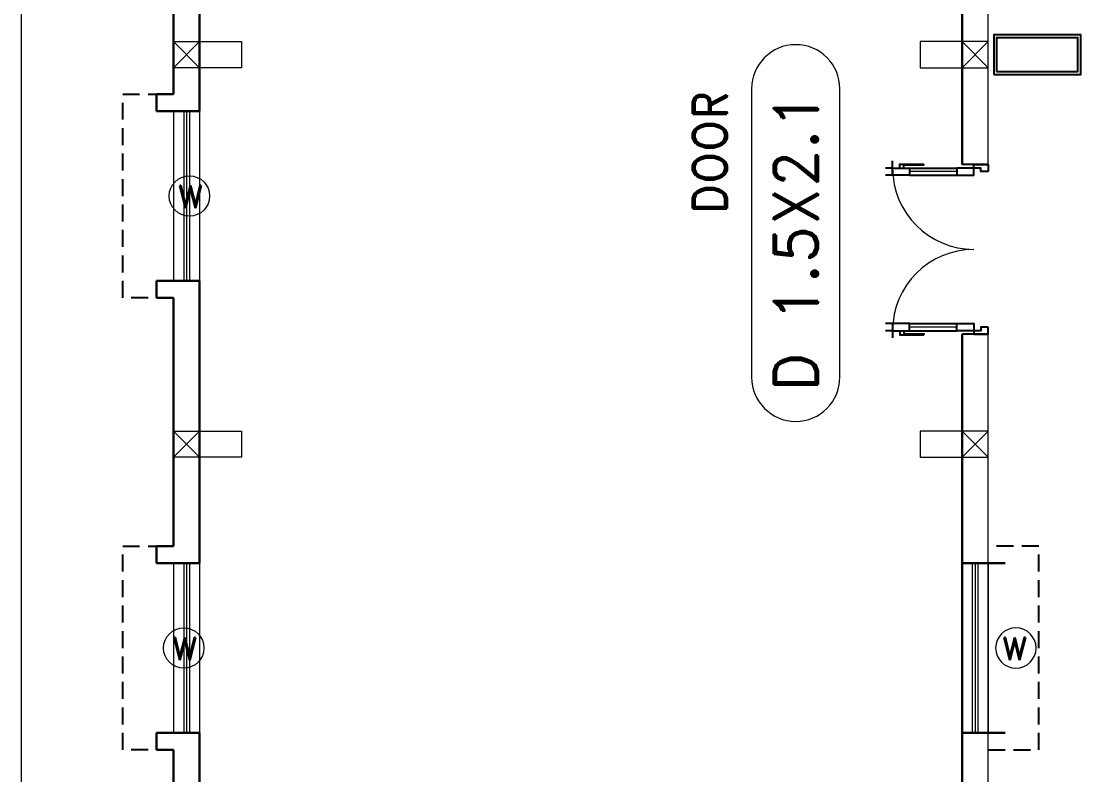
# Model space of a CAD drawing. Header units: inches. Extents: x -605 to 2991212, y -2872845 to 0.
# Drawn here: x 2447588 to 2456956, y -2724203 to -2717544 of the extents above; entities that cross this region are included whole.
import ezdxf

# ---------------------------------------------------------------- set-up
doc = ezdxf.new("R2010")
doc.units = ezdxf.units.IN
doc.header["$LTSCALE"] = 600
doc.header["$MEASUREMENT"] = 0
doc.linetypes.add('DASHED2', pattern=[0.375, 0.25, -0.125])
for name, color, linetype, lineweight in [('DIM', 251, 'Continuous', 0), ('NETMANH', 44, 'Continuous', 0), ('PV_TEXT_ROMAND', 1, 'Continuous', 0), ('PV_TEXT_ROMANS', 7, 'Continuous', 0), ('rRCC 2', 40, 'Continuous', 15), ('TEXT', 7, 'Continuous', 0), ('WALLS', 7, 'Continuous', 30)]:
    doc.layers.add(name, color=color, linetype=linetype, lineweight=lineweight)
doc.layers.add('SnT-ROAD', color=25, linetype='Continuous')
doc.layers.add('window', color=7, linetype='Continuous', lineweight=15, true_color=0x735461)
doc.styles.add('DIM', font='geniso.shx', dxfattribs={"width": 0.85})
doc.styles.add('PV_ROMAND', font='romand.shx')
doc.dimstyles.new('ST-100', dxfattribs={"dimscale": 100, "dimtxt": 2.5, "dimasz": 2, "dimexe": 0.18, "dimexo": 0.0625, "dimgap": 0.2, "dimtad": 0, "dimdec": 0, "dimzin": 0, "dimdsep": 46, "dimtxsty": 'DIM', "dimblk": 'OPEN90', "dimcen": 0.09, "dimclrd": 256, "dimclrt": 7, "dimadec": 0, "dimazin": 0, "dimtfac": 1, "dimtdec": 0, "dimtofl": 0, "dimtmove": 0, "dimatfit": 3, "dimldrblk": 'OPEN90', "dimfxl": 1, "dimtolj": 1, "dimtzin": 0, "dimlwd": -1, "dimarcsym": 0})

# ---------------------------------------------------------------- blocks, each defined once
blk = doc.blocks.new('_Open90')
at = {"color": 0, "linetype": 'ByBlock', "lineweight": -2}
for p, q in [((-0.5, 0.5), (0, 0)), ((0, 0), (-1, 0)), ((0, 0), (-0.5, -0.5))]:
    blk.add_line(p, q, dxfattribs=at)
blk = doc.blocks.new('*D2278')
at = {"layer": 'Defpoints', "color": 0, "linetype": 'ByBlock'}
for p in [(2611806, -2241094.8), (2613003.2, -2241094.8), (2613003.2, -2328514.8)]:
    blk.add_point(p, dxfattribs=at)
at = {"layer": 'DIM', "color": 0, "lineweight": -2}
for p, q in [((2612006, -2241094.8), (2611806, -2241094.8)), ((2612006, -2328514.8), (2611806, -2328514.8))]:
    blk.add_line(p, q, dxfattribs=at)
at = {"layer": 'DIM'}
for p, q in [((2611806, -2241294.8), (2611806, -2284363.9)), ((2611806, -2328314.8), (2611806, -2285245.6))]:
    blk.add_line(p, q, dxfattribs=at)
at = {"layer": 'DIM', "linetype": 'ByBlock', "xscale": 200, "yscale": 200, "zscale": 200}
for p, rotation in [((2611806, -2241094.8), 90), ((2611806, -2328514.8), 270)]:
    blk.add_blockref('_Open90', p, dxfattribs=dict(at, rotation=rotation))
at = {"layer": 'DIM', "color": 7, "linetype": 'ByBlock', "insert": (2611806, -2284804.8), "char_height": 300, "attachment_point": 5, "rotation": 90, "style": 'DIM'}
blk.add_mtext('\\A1;87420', dxfattribs=at)
blk = doc.blocks.new('sdfvgfdd')
at = {"layer": 'TEXT'}
blk.add_circle((2432365.2, -2352024.6), 178.8, dxfattribs=at)
at = {"layer": 'TEXT', "insert": (2432263.3, -2351931.7), "char_height": 200, "attachment_point": 1, "style": 'PV_ROMAND'}
blk.add_mtext('W', dxfattribs=at)
blk = doc.blocks.new('mb-di2-1200')
for p, q in [((25, 675), (-25, 675)), ((25, 675), (25, 725)), ((75, 675), (75, 725)), ((1125, 675), (1125, 725)), ((1175, 675), (1175, 725)), ((1175, 675), (1225, 675)), ((25, 624.1), (25, 595.9)), ((1175, 624.1), (1175, 595.9)), ((75, 555), (75, 220)), ((1125, 555), (1125, 220))]:
    blk.add_line(p, q)
for points in [[(25, 555), (75, 555), (75, 675), (25, 675), (25, 555)], [(1175, 555), (1125, 555), (1125, 675), (1175, 675), (1175, 555)], [(25, 624.1), (-3.3, 624.1), (-3.3, 454.5)], [(1175, 624.1), (1203.3, 624.1), (1203.3, 454.5)], [(25, 595.9), (2.4, 595.9), (2.4, 454.5), (-3.3, 454.5)], [(25, 577.9), (25, 220)], [(1175, 595.9), (1197.6, 595.9), (1197.6, 454.5), (1203.3, 454.5)], [(1175, 577.9), (1175, 220)], [(25, 220), (75, 220), (75, 100), (25, 100), (25, 220)], [(1175, 220), (1125, 220), (1125, 100), (1175, 100), (1175, 220)]]:
    blk.add_lwpolyline(points)
for points in [[(50, 0), (50, 50), (25, 50), (25, 100), (0, 100), (0, 0)], [(1150, 0), (1150, 50), (1175, 50), (1175, 100), (1200, 100), (1200, 0)]]:
    blk.add_lwpolyline(points, close=True)
at = {"layer": 'NETMANH', "linetype": 'Continuous'}
for p, q in [((50, 220), (50, 555)), ((1150, 220), (1150, 555))]:
    blk.add_line(p, q, dxfattribs=at)
for centre, start, end in [((25, 100), 0, 90), ((1175, 100), 90, 180)]:
    blk.add_arc(centre, 575, start, end, dxfattribs=at)
blk = doc.blocks.new('GGG')
at = {"color": 7, "linetype": 'DASHED2'}
for p, q in [((2612703.2, -2248949), (2612703.2, -2247148.8)), ((2612703.2, -2247148.8), (2613153.2, -2247148.8)), ((2613153.2, -2248949), (2612703.2, -2248949)), ((2612703.2, -2252943), (2612703.2, -2251142.8)), ((2612703.2, -2251142.8), (2613153.2, -2251142.8)), ((2620803.2, -2251142.8), (2620353.2, -2251142.8)), ((2620803.2, -2252943), (2620803.2, -2251142.8)), ((2613153.2, -2252943), (2612703.2, -2252943)), ((2620353.2, -2252943), (2620803.2, -2252943))]:
    blk.add_line(p, q, dxfattribs=at)
at = {"color": 3, "linetype": 'ByBlock'}
blk.add_lwpolyline([(2620403.2, -2246974.8), (2621173.2, -2246974.8), (2621173.2, -2246624.8), (2620403.2, -2246624.8)], close=True, dxfattribs=at)
at = {"color": 2, "linetype": 'ByBlock'}
blk.add_lwpolyline([(2620428.2, -2246949.8), (2621148.2, -2246949.8), (2621148.2, -2246649.8), (2620428.2, -2246649.8)], close=True, dxfattribs=at)
at = {"color": 1, "linetype": 'ByBlock'}
for points in [[(2620353.2, -2247770.3), (2620123.2, -2247770.3)], [(2620353.2, -2249270.3), (2620123.2, -2249270.3)]]:
    blk.add_lwpolyline(points, dxfattribs=at)
at = {"layer": 'PV_TEXT_ROMAND', "color": 0}
blk.add_lwpolyline([(2619043.4, -2247101.4, 1), (2618263.4, -2247101.4), (2618263.4, -2249650.3, 1), (2619043.4, -2249650.3)], format="xyb", close=True, dxfattribs=at)
at = {"layer": 'rRCC 2', "color": 6}
for p, q in [((2613153.2, -2246684.8), (2613383.2, -2246914.8)), ((2613153.2, -2246914.8), (2613383.2, -2246684.8)), ((2620353.2, -2246684.8), (2620123.2, -2246914.8)), ((2620353.2, -2246914.8), (2620123.2, -2246684.8)), ((2613153.2, -2250125.8), (2613383.2, -2250355.8)), ((2613153.2, -2250355.8), (2613383.2, -2250125.8)), ((2620353.2, -2250125.8), (2620123.2, -2250355.8)), ((2620353.2, -2250355.8), (2620123.2, -2250125.8))]:
    blk.add_line(p, q, dxfattribs=at)
for points in [[(2613153.2, -2246914.8), (2613153.2, -2246684.8), (2613753.2, -2246684.8), (2613753.2, -2246914.8)], [(2613153.2, -2246684.8), (2613383.2, -2246684.8), (2613383.2, -2246914.8), (2613153.2, -2246914.8)], [(2620353.2, -2246914.8), (2620353.2, -2246684.8), (2619753.2, -2246684.8), (2619753.2, -2246914.8)], [(2620353.2, -2246684.8), (2620123.2, -2246684.8), (2620123.2, -2246914.8), (2620353.2, -2246914.8)], [(2613153.2, -2250355.8), (2613153.2, -2250125.8), (2613753.2, -2250125.8), (2613753.2, -2250355.8)], [(2613153.2, -2250125.8), (2613383.2, -2250125.8), (2613383.2, -2250355.8), (2613153.2, -2250355.8)], [(2620353.2, -2250355.8), (2620353.2, -2250125.8), (2619753.2, -2250125.8), (2619753.2, -2250355.8)], [(2620353.2, -2250125.8), (2620123.2, -2250125.8), (2620123.2, -2250355.8), (2620353.2, -2250355.8)]]:
    blk.add_lwpolyline(points, close=True, dxfattribs=at)
at = {"layer": 'WALLS', "linetype": 'ByBlock'}
for p, q in [((2620123.2, -2247770.3), (2620123.2, -2241474.8)), ((2613383.2, -2244804.8), (2613383.2, -2247298.8)), ((2613153.2, -2244955), (2613153.2, -2247148.8)), ((2613003.2, -2247298.8), (2613003.2, -2247148.8)), ((2613003.2, -2247148.8), (2613153.2, -2247148.8)), ((2613153.2, -2247298.8), (2613003.2, -2247298.8)), ((2613153.2, -2247298.8), (2613383.2, -2247298.8)), ((2613153.2, -2247298.8), (2613383.2, -2247298.8)), ((2613153.2, -2248798.8), (2613003.2, -2248799)), ((2613003.2, -2248799), (2613003.2, -2248949)), ((2613153.2, -2248798.8), (2613383.2, -2248798.8)), ((2613383.2, -2248798.8), (2613383.2, -2251292.8)), ((2613003.2, -2248949), (2613153.2, -2248949)), ((2613153.2, -2248949), (2613153.2, -2251142.8)), ((2620123.2, -2268690.3), (2620123.2, -2249270.3)), ((2613003.2, -2251292.8), (2613003.2, -2251142.8)), ((2613003.2, -2251142.8), (2613153.2, -2251142.8)), ((2613153.2, -2251292.8), (2613003.2, -2251292.8)), ((2613153.2, -2251292.8), (2613383.2, -2251292.8)), ((2613153.2, -2251292.8), (2613383.2, -2251292.8)), ((2620353.2, -2251292.8), (2620123.2, -2251292.8)), ((2620353.2, -2251292.8), (2620123.2, -2251292.8)), ((2620353.2, -2251292.8), (2620503.2, -2251292.8)), ((2613153.2, -2252792.8), (2613003.2, -2252793)), ((2613003.2, -2252793), (2613003.2, -2252943)), ((2613153.2, -2252792.8), (2613383.2, -2252792.8)), ((2613383.2, -2252792.8), (2613383.2, -2255286.8)), ((2620353.2, -2252792.8), (2620123.2, -2252792.8)), ((2620353.2, -2252792.8), (2620503.2, -2252793)), ((2613003.2, -2252943), (2613153.2, -2252943)), ((2613153.2, -2252943), (2613153.2, -2255136.8))]:
    blk.add_line(p, q, dxfattribs=at)
at = {"layer": 'window', "color": 146, "linetype": 'ByBlock', "true_color": 0x105689}
for p, q in [((2620353.2, -2247770.3), (2620353.2, -2241474.8)), ((2613153.2, -2247298.8), (2613153.2, -2248798.8)), ((2613243.2, -2247298.8), (2613243.2, -2248798.8)), ((2613268.2, -2247298.8), (2613268.2, -2248798.8)), ((2613293.2, -2247298.8), (2613293.2, -2248798.8)), ((2613383.2, -2247298.8), (2613383.2, -2248798.8)), ((2620353.2, -2266060.3), (2620353.2, -2249270.3)), ((2613153.2, -2251292.8), (2613153.2, -2252792.8)), ((2613243.2, -2251292.8), (2613243.2, -2252792.8)), ((2613268.2, -2251292.8), (2613268.2, -2252792.8)), ((2613293.2, -2251292.8), (2613293.2, -2252792.8)), ((2613383.2, -2251292.8), (2613383.2, -2252792.8)), ((2620123.2, -2251292.8), (2620123.2, -2252792.8)), ((2620213.2, -2251292.8), (2620213.2, -2252792.8)), ((2620238.2, -2251292.8), (2620238.2, -2252792.8)), ((2620263.2, -2251292.8), (2620263.2, -2252792.8)), ((2620353.2, -2251292.8), (2620353.2, -2252792.8))]:
    blk.add_line(p, q, dxfattribs=at)
at = {"xscale": 1.249998928480342, "yscale": 1.249998928480342, "zscale": 1.249998928480342, "rotation": 90}
blk.add_blockref('mb-di2-1200', (2620353.2, -2249270.3), dxfattribs=at)
at = {"layer": 'SnT-ROAD', "color": 4, "linetype": 'ByBlock'}
for p in [(180928, 103975.8), (180878, 99981.8)]:
    blk.add_blockref('sdfvgfdd', p, dxfattribs=at)
at = {"layer": 'SnT-ROAD', "color": 4, "linetype": 'ByBlock', "xscale": -1}
blk.add_blockref('sdfvgfdd', (5052964.4, 99981.8), dxfattribs=at)
at = {"layer": 'PV_TEXT_ROMAND', "color": 0, "insert": (2618458.4, -2249780.3), "char_height": 390, "attachment_point": 1, "rotation": 90, "style": 'PV_ROMAND'}
blk.add_mtext('D 1.5X2.1', dxfattribs=at)
at = {"layer": 'PV_TEXT_ROMANS', "insert": (2617243.5, -2248313.5), "char_height": 300, "attachment_point": 1, "rotation": 90, "style": 'PV_ROMAND'}
blk.add_mtext('\\pxqc;\\PDOOR ', dxfattribs=at)
at = {"layer": 'DIM'}
dim = blk.add_linear_dim(base=(2611806, -2241094.8), p1=(2613003.2, -2328514.8), p2=(2613003.2, -2241094.8), angle=90, dimstyle='ST-100', override={"dimtxt": 3, "dimexe": 0, "dimexo": 0, "dimtmove": 1, "dimfxl": 2, "dimfxlon": 1, "dimtfillclr": 256, "dimarcsym": 1}, dxfattribs=at)
dim.commit()
dim.dimension.update_dxf_attribs({"geometry": '*D2278', "text_midpoint": (2611806, -2284804.8)})

msp = doc.modelspace()

# ---------------------------------------------------------------- block references
at = {"layer": 'SnT-ROAD', "color": 1, "linetype": 'ByBlock'}
msp.add_blockref('GGG', (-164217.6, -471039.5), dxfattribs=at)

doc.saveas('drawing.dxf')
